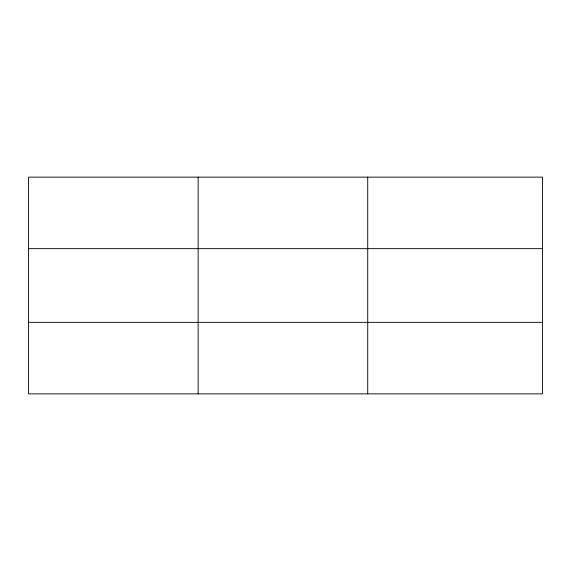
<?xml version="1.0" encoding="UTF-8"?>
<svg xmlns="http://www.w3.org/2000/svg" width="571" height="571" viewBox="0 0 571 571"><rect width="100%" height="100%" fill="white"/><g stroke="black" fill="none" stroke-linecap="round" stroke-linejoin="round"><path stroke-width="0.86" d="M198.137 393.862L198.137 177.138M367.724 393.862L367.724 177.138M542.45 248.656L542.45 177.138L28.55 177.138L28.55 393.862L542.45 393.862L542.45 248.656L28.55 248.656M28.55 322.344L542.45 322.344"/></g></svg>
